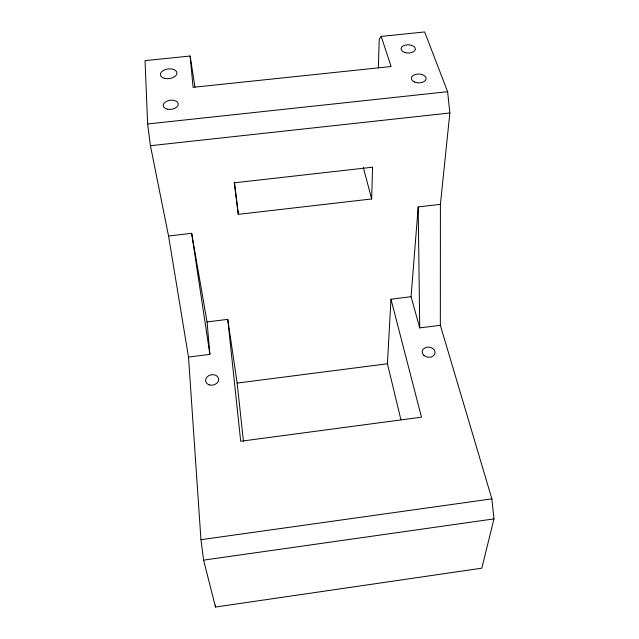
<?xml version="1.0" encoding="UTF-8"?>
<svg xmlns="http://www.w3.org/2000/svg" width="639" height="639" viewBox="0 0 639 639"><rect width="100%" height="100%" fill="white"/><g stroke="black" fill="none" stroke-linecap="round" stroke-linejoin="round"><path stroke-width="0.96" d="M194.943 87.072L190.134 56.024L145.037 60.649L147.625 123.974L150.437 145.708L168.552 236.015L188.505 357.065L200.95 539.699L203.593 560.131L215.495 607.05L481.806 568.191L493.963 518.892L491.87 498.859L440.343 325.291L440.407 204.344L449.848 112.983L447.619 91.704L424.647 31.95L381.195 36.407L379.231 39.219L378.344 67.798M371.666 198.953L372.561 167.202L234.553 182.786L238.299 214.345L371.666 198.953L363.319 167.49M400.949 419.887L387.426 363.759L390.98 299.204L411.069 296.712L418.194 206.932L440.407 204.344M203.593 560.131L493.963 518.892M200.95 539.699L491.87 498.859M243.467 441.413L237.149 383.088L387.426 363.759M188.505 357.065L209.88 354.365L207.06 321.928L191.66 233.323L168.552 236.015M411.069 296.712L419.727 327.895L440.343 325.291M207.06 321.928L227.756 319.364L237.149 383.088M150.437 145.708L449.848 112.983M147.625 123.974L447.619 91.704M381.195 36.407L391.108 66.52L193.098 87.319L190.134 56.024M390.98 299.204L421.476 417.171L240.687 441.253L227.756 319.364M191.66 233.323L209.88 354.365M234.178 182.083L238.299 214.345M215.351 605.061L215.495 607.05M418.194 206.932L419.727 327.895M404.327 52.31A7.133 4.122 1.4 0 0 415.334 49.243A7.133 4.122 1.4 0 0 404.974 45.185A7.133 4.122 1.4 0 0 404.327 52.31M164.854 78.429A8.307 4.864 -7 0 0 176.923 72.902A8.307 4.864 -7 0 0 164.207 70.026A8.307 4.864 -7 0 0 164.854 78.429M414.775 82.08A7.388 4.417 2 0 0 426.133 78.805A7.388 4.417 2 0 0 415.35 74.444A7.388 4.417 2 0 0 414.775 82.08M167.314 109.157A7.556 4.585 -7.3 0 0 178.273 103.965A7.556 4.585 -7.3 0 0 166.707 101.242A7.556 4.585 -7.3 0 0 167.314 109.157M209.257 384.902A6.606 5.248 -11.3 0 0 218.65 379.079A6.606 5.248 -11.3 0 0 208.418 375.844A6.606 5.248 -11.3 0 0 209.257 384.902M423.905 355.428A6.494 5.064 6.8 0 0 434.847 353.982A6.494 5.064 6.8 0 0 427.227 347.169A6.494 5.064 6.8 0 0 423.905 355.428"/></g></svg>
